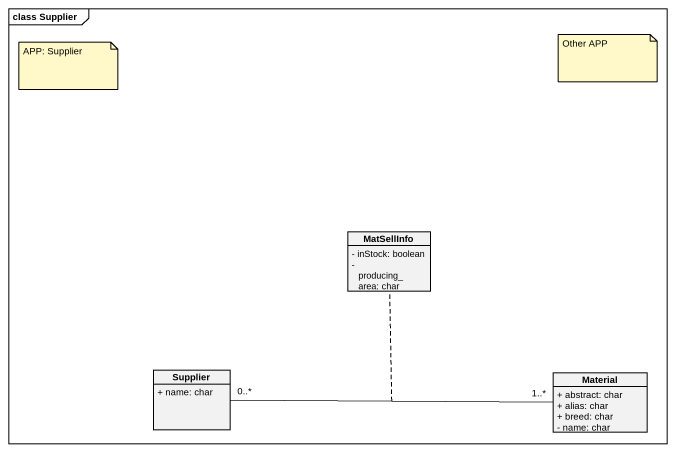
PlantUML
@startuml
mainframe class Supplier
hide circle
hide empty members
skinparam classAttributeIconSize 0
class MatSellInfo {
  - inStock: boolean
  - producing_area: char
}
class Supplier {
  + name: char
}
class Material {
  + abstract: char
  + alias: char
  + breed: char
  - name: char
}
Material "1..*" -left- "0..*" Supplier
(Material, Supplier) .. MatSellInfo
note as N1
  Other APP
end note
note as N2
  APP: Supplier
end note
@enduml
